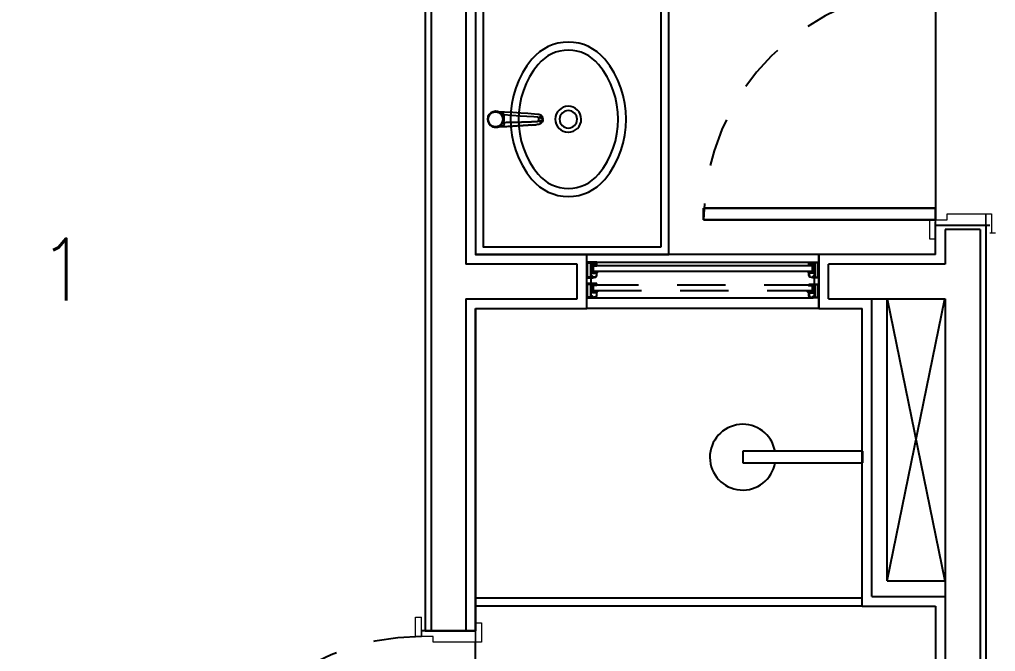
# Model space of a CAD drawing. Header units: millimetres. Extents: x 188.6 to 263.2, y 40.1 to 120.1.
# Drawn here: x 233.793 to 236.318, y 77.072 to 78.708 of the extents above; entities that cross this region are included whole.
import ezdxf

# ---------------------------------------------------------------- set-up
doc = ezdxf.new("R2010")
doc.units = ezdxf.units.MM
doc.linetypes.add('XREF-TIPO$0$HIDDEN', pattern=[0.375, 0.25, -0.125])
doc.linetypes.add('XREF-TIPO$0$HIDDEN2', pattern=[0.1875, 0.125, -0.0625])
doc.layers.add('ARQ', color=8, linetype='Continuous')
doc.layers.add('ARQ-TXT', color=8, linetype='Continuous')
doc.styles.add('60-75', font='romans.shx', dxfattribs={"height": 0.12})

# ---------------------------------------------------------------- blocks, each defined once
blk = doc.blocks.new('XREF-TIPO$0$L59_p')
at = {"color": 252}
blk.add_lwpolyline([(0.1556, 0.0941, 0.358974), (-0.1556, 0.0941, 0.471698), (-0.1556, -0.0941, 0.358974), (0.1556, -0.0941, 0.471698)], format="xyb", close=True, dxfattribs=at)
for points in [[(0.1422, 0.0779, 0.358974), (-0.1422, 0.0779, 0.471698), (-0.1422, -0.0779, 0.358974), (0.1422, -0.0779, 0.471698)], [(0, 0.0225, 1), (0, -0.0225, 1)]]:
    blk.add_lwpolyline(points, format="xyb", close=True)
blk.add_lwpolyline([(0.0335, 0, 336.274616), (0.0335, -0.0004)], format="xyb")
blk = doc.blocks.new('XREF-TIPO$0$1198c35_p')
for p, q in [((-0.0114, 0.0111), (-0.0114, 0.0115)), ((-0.0114, 0.0111), (-0.0114, 0.0111)), ((0.0297, 0.0128), (0.0297, 0.0128)), ((0.0297, 0.0126), (0.0297, 0.0127)), ((0.004, -0.0054), (0.004, -0.0073)), ((0.004, -0.0054), (0.0141, -0.0054)), ((0.0141, -0.0073), (0.004, -0.0073)), ((0.0141, -0.0054), (0.0141, -0.0073)), ((0.0054, -0.0974), (0.0128, -0.0974)), ((0.0226, -0.0968), (0.0226, -0.097)), ((0.0061, -0.1075), (0.0121, -0.1075))]:
    blk.add_line(p, q)
for points in [[(-0.0077, -0.0516, 0), (-0.0078, -0.0508, 0), (-0.0078, -0.0496, 0), (-0.0079, -0.0488, 0), (-0.008, -0.0479, 0), (-0.008, -0.0476, 0), (-0.008, -0.0474, 0), (-0.008, -0.0471, 0), (-0.008, -0.0468, 0), (-0.008, -0.0466, 0), (-0.0081, -0.0463, 0), (-0.0082, -0.0435, 0), (-0.0084, -0.0409, 0), (-0.0086, -0.0384, 0), (-0.0087, -0.0361, 0), (-0.0088, -0.0347, 0), (-0.0089, -0.033, 0), (-0.009, -0.0313, 0), (-0.0091, -0.0297, 0), (-0.0092, -0.0281, 0), (-0.0094, -0.0246, 0), (-0.0096, -0.0211, 0), (-0.0098, -0.0177, 0), (-0.01, -0.0141, 0), (-0.0104, -0.0076, 0), (-0.0108, -0.0012, 0), (-0.0111, 0.005, 0), (-0.0114, 0.0111, 0)], [(-0.0088, -0.0025, 0), (-0.0096, 0.0002, 0), (-0.0102, 0.003, 0), (-0.0109, 0.0065, 0), (-0.0112, 0.0086, 0), (-0.0113, 0.0098, 0), (-0.0114, 0.0105, 0), (-0.0114, 0.0108, 0), (-0.0114, 0.0108, 0), (-0.0114, 0.0109, 0), (-0.0114, 0.011, 0), (-0.0114, 0.011, 0), (-0.0114, 0.0111, 0), (-0.0114, 0.0111, 0), (-0.0114, 0.0111, 0), (-0.0114, 0.0111, 0), (-0.0114, 0.0111, 0), (-0.0114, 0.0111, 0)], [(-0.0086, 0.0036, 0), (-0.0081, 0.0025, 0), (-0.0079, 0.0012, 0), (-0.008, -0.0002, 0), (-0.0084, -0.0016, 0), (-0.0088, -0.0025, 0)], [(-0.0086, 0.0036, 0), (-0.0082, 0.0029, 0), (-0.0075, 0.0019, 0), (-0.0067, 0.001, 0), (-0.0058, 0, 0), (-0.0047, -0.0009, 0), (-0.0035, -0.0019, 0), (-0.0023, -0.0027, 0), (-0.0014, -0.0033, 0), (-0.0005, -0.0037, 0), (0.0005, -0.0042, 0), (0.0014, -0.0046, 0)], [(0.0194, -0.0033, 0), (0.0205, -0.0026, 0), (0.022, -0.0016, 0), (0.0233, -0.0004, 0), (0.0242, 0.0004, 0), (0.0251, 0.0013, 0), (0.0257, 0.0022, 0), (0.0264, 0.0031, 0), (0.027, 0.0042, 0), (0.0277, 0.0053, 0)], [(0.0279, 0.0002, 0), (0.0277, -0.0007, 0), (0.0274, -0.0016, 0), (0.0271, -0.0024, 0), (0.0267, -0.0032, 0), (0.0264, -0.0037, 0), (0.026, -0.0042, 0), (0.0258, -0.0045, 0), (0.0255, -0.0047, 0), (0.0252, -0.005, 0), (0.0248, -0.0052, 0), (0.0244, -0.0054, 0), (0.0242, -0.0055, 0), (0.0239, -0.0056, 0), (0.0236, -0.0057, 0), (0.0232, -0.0058, 0), (0.0227, -0.0059, 0), (0.0221, -0.006, 0), (0.0217, -0.006, 0), (0.0213, -0.0061, 0), (0.0209, -0.0062, 0), (0.0208, -0.0063, 0), (0.0206, -0.0063, 0), (0.0204, -0.0064, 0), (0.0203, -0.0065, 0)], [(0.0297, 0.0125, 0), (0.0285, -0.0088, 0), (0.0273, -0.0301, 0), (0.0259, -0.0514, 0), (0.0247, -0.0689, 0), (0.0234, -0.0865, 0), (0.0227, -0.0952, 0), (0.0226, -0.0962, 0), (0.0226, -0.0966, 0), (0.0226, -0.0968, 0)], [(0.0277, 0.0053, 0), (0.0273, 0.0042, 0), (0.0272, 0.0029, 0), (0.0274, 0.0015, 0), (0.0279, 0.0002, 0)], [(0.0297, 0.0125, 0), (0.0297, 0.0125, 0), (0.0297, 0.0125, 0), (0.0297, 0.0125, 0), (0.0297, 0.0125, 0), (0.0297, 0.0125, 0), (0.0297, 0.0125, 0), (0.0297, 0.0125, 0), (0.0297, 0.0124, 0), (0.0297, 0.0124, 0), (0.0297, 0.0123, 0), (0.0296, 0.0123, 0), (0.0296, 0.0121, 0), (0.0296, 0.0112, 0), (0.0295, 0.0103, 0), (0.0291, 0.0066, 0), (0.0285, 0.0029, 0), (0.0279, 0.0002, 0)], [(0.0011, -0.0071, 0), (0.0011, -0.0071, 0), (0.001, -0.0071, 0), (0.0008, -0.0071, 0), (0.0006, -0.0071, 0), (0.0003, -0.0071, 0), (0, -0.0071, 0), (-0.0008, -0.0073, 0), (-0.0016, -0.0074, 0), (-0.0021, -0.0075, 0), (-0.0027, -0.0075, 0), (-0.003, -0.0076, 0), (-0.0034, -0.0076, 0), (-0.0037, -0.0076, 0), (-0.004, -0.0075, 0), (-0.0042, -0.0075, 0), (-0.0045, -0.0074, 0), (-0.0048, -0.0074, 0), (-0.0051, -0.0073, 0), (-0.0055, -0.0071, 0), (-0.0059, -0.0069, 0), (-0.0061, -0.0067, 0), (-0.0064, -0.0066, 0), (-0.0067, -0.0062, 0), (-0.0071, -0.0059, 0), (-0.0074, -0.0055, 0), (-0.0077, -0.0051, 0), (-0.008, -0.0044, 0), (-0.0084, -0.0037, 0), (-0.0086, -0.0031, 0), (-0.0088, -0.0025, 0)], [(0.0011, -0.0071, 0), (0.0012, -0.0103, 0), (0.0013, -0.0136, 0), (0.0014, -0.0172, 0), (0.0015, -0.021, 0), (0.0016, -0.0245, 0), (0.0017, -0.0281, 0), (0.0017, -0.0293, 0), (0.0017, -0.0303, 0), (0.0017, -0.0312, 0), (0.0017, -0.0322, 0), (0.0018, -0.0332, 0), (0.0019, -0.0389, 0), (0.002, -0.0445, 0), (0.002, -0.0456, 0), (0.002, -0.0467, 0), (0.002, -0.0478, 0), (0.0021, -0.049, 0), (0.0021, -0.0501, 0), (0.0021, -0.0512, 0), (0.0021, -0.0523, 0), (0.0022, -0.0534, 0), (0.0023, -0.0572, 0), (0.0024, -0.0609, 0), (0.0025, -0.0645, 0), (0.0026, -0.0679, 0), (0.0027, -0.0708, 0), (0.0028, -0.0735, 0), (0.0028, -0.0742, 0), (0.0028, -0.0749, 0), (0.0029, -0.0756, 0), (0.0029, -0.0763, 0), (0.0029, -0.077, 0), (0.0029, -0.0777, 0), (0.003, -0.0798, 0), (0.0031, -0.0818, 0), (0.0032, -0.0839, 0), (0.0033, -0.0859, 0), (0.0035, -0.0879, 0), (0.0036, -0.0898, 0), (0.0036, -0.0902, 0), (0.0036, -0.0906, 0), (0.0036, -0.091, 0), (0.0037, -0.0914, 0), (0.0037, -0.0917, 0), (0.0037, -0.0921, 0), (0.0037, -0.0925, 0), (0.0038, -0.0929, 0), (0.0038, -0.0933, 0), (0.0038, -0.0936, 0), (0.0038, -0.0939, 0), (0.0039, -0.0942, 0), (0.0039, -0.0944, 0), (0.0039, -0.0946, 0), (0.0039, -0.0948, 0), (0.004, -0.095, 0), (0.004, -0.0952, 0), (0.0041, -0.0953, 0), (0.0041, -0.0955, 0), (0.0042, -0.0956, 0), (0.0043, -0.096, 0), (0.0045, -0.0963, 0), (0.0047, -0.0966, 0), (0.0049, -0.0969, 0), (0.0051, -0.0971, 0), (0.0054, -0.0974, 0)], [(0.0128, -0.0974, 0), (0.0131, -0.0971, 0), (0.0134, -0.0967, 0), (0.0136, -0.0964, 0), (0.0138, -0.096, 0), (0.014, -0.0957, 0), (0.0141, -0.0954, 0), (0.0143, -0.0948, 0), (0.0144, -0.0943, 0), (0.0144, -0.0937, 0), (0.0144, -0.0931, 0), (0.0151, -0.0844, 0), (0.0164, -0.0669, 0), (0.0176, -0.0494, 0), (0.019, -0.028, 0), (0.0203, -0.0065, 0)], [(0.0203, -0.0065, 0), (0.0188, -0.0069, 0), (0.0173, -0.0071, 0), (0.0157, -0.0072, 0), (0.0141, -0.0073, 0)], [(0.0194, -0.0033, 0), (0.0199, -0.0051, 0), (0.0203, -0.0065, 0)], [(-0.0058, -0.0785, 0), (-0.0059, -0.0776, 0), (-0.0059, -0.0772, 0), (-0.006, -0.0767, 0), (-0.006, -0.0762, 0), (-0.006, -0.0756, 0), (-0.0061, -0.0751, 0), (-0.0061, -0.0748, 0), (-0.0061, -0.0745, 0), (-0.0061, -0.0742, 0), (-0.0063, -0.0726, 0), (-0.0064, -0.0709, 0), (-0.0065, -0.0691, 0), (-0.0066, -0.0672, 0), (-0.0068, -0.0652, 0), (-0.0069, -0.0632, 0), (-0.007, -0.0614, 0), (-0.0072, -0.0597, 0), (-0.0073, -0.0579, 0), (-0.0074, -0.0561, 0), (-0.0074, -0.0556, 0), (-0.0075, -0.0551, 0), (-0.0075, -0.0549, 0), (-0.0075, -0.0548, 0), (-0.0075, -0.0547, 0), (-0.0075, -0.0544, 0), (-0.0076, -0.054, 0), (-0.0076, -0.0534, 0), (-0.0076, -0.0527, 0), (-0.0077, -0.0518, 0), (-0.0077, -0.0516, 0)], [(-0.0039, -0.0992, 0), (-0.004, -0.0989, 0), (-0.0041, -0.0984, 0), (-0.0042, -0.0979, 0), (-0.0043, -0.0976, 0), (-0.0043, -0.0975, 0), (-0.0043, -0.0975, 0), (-0.0043, -0.0975, 0), (-0.0043, -0.0974, 0), (-0.0043, -0.0974, 0), (-0.0043, -0.0974, 0), (-0.0043, -0.0974, 0), (-0.0043, -0.0974, 0), (-0.0043, -0.0974, 0), (-0.0043, -0.0974, 0), (-0.0043, -0.0974, 0), (-0.0045, -0.0962, 0), (-0.0045, -0.0954, 0), (-0.0046, -0.0947, 0), (-0.0046, -0.0939, 0), (-0.0047, -0.0932, 0), (-0.0048, -0.0925, 0), (-0.0048, -0.0918, 0), (-0.0049, -0.0913, 0), (-0.0049, -0.0907, 0), (-0.0049, -0.0902, 0), (-0.005, -0.0897, 0)], [(-0.0002, -0.1049, 0), (-0.001, -0.1041, 0), (-0.0018, -0.1032, 0), (-0.0024, -0.1023, 0), (-0.003, -0.1014, 0), (-0.0033, -0.1007, 0), (-0.0036, -0.1001, 0), (-0.0038, -0.0994, 0), (-0.0039, -0.0992, 0)], [(0.0054, -0.0974, 0), (0.005, -0.0977, 0), (0.0047, -0.0981, 0), (0.0043, -0.0985, 0), (0.0039, -0.099, 0), (0.0035, -0.0994, 0), (0.0032, -0.0998, 0), (0.0028, -0.1003, 0), (0.0024, -0.1007, 0), (0.0021, -0.1011, 0), (0.0017, -0.1015, 0), (0.0014, -0.1019, 0), (0.0011, -0.1023, 0), (0.0009, -0.1027, 0), (0.0006, -0.103, 0), (0.0004, -0.1034, 0), (0.0002, -0.1036, 0), (0.0001, -0.1039, 0), (-0.0001, -0.1041, 0), (-0.0002, -0.1043, 0), (-0.0002, -0.1045, 0), (-0.0003, -0.1046, 0), (-0.0003, -0.1048, 0), (-0.0003, -0.1048, 0), (-0.0002, -0.1049, 0)], [(0.0054, -0.0974, 0), (0.0054, -0.0981, 0), (0.0055, -0.0988, 0), (0.0055, -0.0996, 0), (0.0056, -0.1003, 0), (0.0056, -0.101, 0), (0.0057, -0.1016, 0), (0.0057, -0.1023, 0), (0.0057, -0.103, 0), (0.0058, -0.1036, 0), (0.0058, -0.1042, 0), (0.0059, -0.1046, 0), (0.0059, -0.105, 0), (0.0059, -0.1054, 0), (0.0059, -0.1058, 0), (0.006, -0.1063, 0), (0.006, -0.1066, 0), (0.006, -0.1069, 0), (0.0061, -0.1072, 0), (0.0061, -0.1074, 0), (0.0061, -0.1075, 0)], [(0.0121, -0.1075, 0), (0.0121, -0.1074, 0), (0.0121, -0.1072, 0), (0.0121, -0.107, 0), (0.0121, -0.1068, 0), (0.0122, -0.1065, 0), (0.0122, -0.1061, 0), (0.0122, -0.1057, 0), (0.0123, -0.1052, 0), (0.0123, -0.1047, 0), (0.0123, -0.1042, 0), (0.0124, -0.1036, 0), (0.0124, -0.103, 0), (0.0125, -0.1024, 0), (0.0125, -0.102, 0), (0.0125, -0.1013, 0), (0.0126, -0.1005, 0), (0.0126, -0.0998, 0), (0.0127, -0.0991, 0), (0.0127, -0.0986, 0), (0.0127, -0.098, 0), (0.0128, -0.0974, 0)], [(0.0128, -0.0974, 0), (0.0138, -0.0984, 0), (0.0147, -0.0995, 0), (0.0156, -0.1005, 0), (0.0164, -0.1015, 0), (0.0171, -0.1025, 0), (0.0177, -0.1033, 0), (0.0181, -0.1039, 0), (0.0183, -0.1044, 0), (0.0184, -0.1048, 0), (0.0184, -0.1049, 0)], [(0.0222, -0.0989, 0), (0.0222, -0.0989, 0), (0.0219, -0.0997, 0), (0.0215, -0.1006, 0), (0.0211, -0.1014, 0), (0.0206, -0.1024, 0), (0.0199, -0.1033, 0), (0.0192, -0.1041, 0), (0.0184, -0.1049, 0)], [(0.0226, -0.097, 0), (0.0226, -0.097, 0), (0.0225, -0.0975, 0), (0.0224, -0.0979, 0), (0.0223, -0.0984, 0), (0.0222, -0.0989, 0), (0.0222, -0.0989, 0)], [(0.0061, -0.1075, 0), (0.0047, -0.1075, 0), (0.0033, -0.1071, 0), (0.0021, -0.1066, 0), (0.0015, -0.1063, 0)], [(0.0059, -0.1082, 0), (0.0056, -0.1081, 0), (0.005, -0.1079, 0), (0.0045, -0.1078, 0), (0.004, -0.1076, 0), (0.0036, -0.1074, 0), (0.003, -0.1071, 0), (0.0025, -0.1069, 0), (0.0021, -0.1066, 0)], [(0.0061, -0.1075, 0), (0.0064, -0.1077, 0), (0.0069, -0.1079, 0), (0.0072, -0.1081, 0), (0.0074, -0.1081, 0), (0.0077, -0.1082, 0), (0.0078, -0.1082, 0), (0.0079, -0.1083, 0), (0.008, -0.1083, 0), (0.0081, -0.1083, 0)], [(0.0081, -0.1083, 0), (0.0071, -0.1083, 0), (0.007, -0.1083, 0)], [(0.007, -0.1083, 0), (0.008, -0.1084, 0), (0.0088, -0.1085, 0), (0.0095, -0.1084, 0), (0.0103, -0.1084, 0), (0.011, -0.1084, 0)], [(0.0081, -0.1083, 0), (0.0082, -0.1083, 0), (0.0084, -0.1084, 0), (0.0085, -0.1084, 0), (0.0086, -0.1084, 0), (0.0087, -0.1084, 0), (0.0088, -0.1084, 0), (0.0089, -0.1084, 0), (0.0089, -0.1084, 0), (0.0089, -0.1084, 0), (0.009, -0.1084, 0), (0.009, -0.1084, 0), (0.0091, -0.1084, 0), (0.0091, -0.1084, 0), (0.0092, -0.1084, 0), (0.0092, -0.1084, 0), (0.0093, -0.1084, 0), (0.0094, -0.1084, 0), (0.0095, -0.1084, 0), (0.0096, -0.1084, 0), (0.0098, -0.1083, 0), (0.0101, -0.1083, 0)], [(0.0101, -0.1083, 0), (0.0102, -0.1083, 0), (0.0103, -0.1082, 0), (0.0104, -0.1082, 0), (0.0107, -0.1082, 0), (0.0109, -0.1081, 0), (0.0111, -0.108, 0), (0.0114, -0.1079, 0), (0.0116, -0.1078, 0), (0.0121, -0.1075, 0)], [(0.011, -0.1084, 0), (0.0101, -0.1083, 0)], [(0.0121, -0.1075, 0), (0.0135, -0.1075, 0), (0.0148, -0.1071, 0), (0.0161, -0.1066, 0), (0.0166, -0.1063, 0)], [(0.0184, -0.1049, 0), (0.018, -0.1053, 0), (0.0176, -0.1056, 0), (0.0172, -0.1059, 0), (0.0171, -0.106, 0), (0.017, -0.1061, 0), (0.0169, -0.1061, 0), (0.0168, -0.1062, 0), (0.0167, -0.1062, 0), (0.0167, -0.1062, 0), (0.0166, -0.1063, 0), (0.0166, -0.1063, 0), (0.0166, -0.1063, 0), (0.0166, -0.1063, 0)]]:
    blk.add_polyline3d(points)
blk.add_circle((0.0091, 0.0144), 0.0191)
for centre, radius, start, end in [((0.0091, 0.0144), 0.0207, 0, 211.2083), ((0.0091, 0.0144), 0.0204, 284.4666, 255.5334), ((0.0091, 0.0144), 0.0195, 0, 180), ((0.0091, 0.0144), 0.0195, 180, 0), ((0.0091, 0.0144), 0.0195, 180, 270), ((0.0091, 0.0144), 0.0195, 270, 0), ((0.0091, 0.0144), 0.0207, 334.1045, 0), ((-0.568, 0.0551), 0.5726, 353.7595, 354.015), ((0.0039, 0.0193), 0.0265, 264.0406, 270.134), ((0.009, 0.0145), 0.0205, 248.4737, 255.9324), ((0.0092, 0.0145), 0.0205, 284.0619, 300.0027), ((3.0095, 0.1438), 3.0235, 184.2155, 184.4292), ((0.0089, -0.095), 0.0135, 227.2407, 236.8896), ((0.0083, -0.0975), 0.0109, 257.2283, 263.0963), ((0.0098, -0.0976), 0.0109, 276.4456, 282.3614), ((0.0092, -0.0949), 0.0136, 282.4001, 303.0332)]:
    blk.add_arc(centre, radius, start, end)
blk = doc.blocks.new('XREF-TIPO$0$A$C2D591F4F')
at = {"color": 0}
blk.add_blockref('XREF-TIPO$0$L59_p', (0.2, 0.209), dxfattribs=at)
at = {"color": 0, "rotation": 180}
blk.add_blockref('XREF-TIPO$0$1198c35_p', (0.2091, 0.035), dxfattribs=at)
blk = doc.blocks.new('XREF-TIPO$0$A$C281A5909')
at = {"color": 0}
for p, q in [((0.05, 0.755), (0.08, 0.755)), ((0.05, 0.155), (0.05, 0.755)), ((0.08, 0.755), (0.05, 0.755)), ((0.05, 0.755), (0.05, 0.155)), ((0.08, 0.755), (0.08, 0.155)), ((0.08, 0.155), (0.08, 0.755)), ((0.035, 0.015), (0.035, 0.155)), ((0.08, 0.155), (0.05, 0.155)), ((0.05, 0.155), (0.08, 0.155)), ((0.65, 0.155), (0.08, 0.155)), ((0.665, 0.025), (0.665, 0.155))]:
    blk.add_line(p, q, dxfattribs=at)
at = {"color": 0, "lineweight": 13}
for p, q in [((0, 0.155), (0, 0.17)), ((0, 0.17), (0.05, 0.17)), ((0, 0.155), (0.05, 0.155)), ((0.05, 0.155), (0.035, 0.155)), ((0.05, 0.155), (0.05, 0.125)), ((0.65, 0.155), (0.65, 0.17)), ((0.65, 0.17), (0.7, 0.17)), ((0.665, 0.155), (0.65, 0.155)), ((0.65, 0.125), (0.65, 0.155)), ((0.65, 0.155), (0.7, 0.155)), ((0.7, 0.17), (0.7, 0.155)), ((0.05, 0.125), (0.065, 0.125)), ((0.065, 0.125), (0.065, 0.025)), ((0.635, 0.025), (0.635, 0.125)), ((0.635, 0.125), (0.65, 0.125)), ((0.065, 0.025), (0.015, 0.025)), ((0.015, 0), (0.015, 0.015)), ((0.065, 0.01), (0.015, 0.01)), ((0.035, 0.025), (0.065, 0.025)), ((0.065, 0.025), (0.065, 0.01)), ((0.635, 0.025), (0.665, 0.025)), ((0.635, 0.01), (0.635, 0.025)), ((0.685, 0.025), (0.635, 0.025)), ((0.685, 0.01), (0.635, 0.01)), ((0.685, 0.025), (0.685, 0.01))]:
    blk.add_line(p, q, dxfattribs=at)
at = {"color": 0, "linetype": 'XREF-TIPO$0$HIDDEN2'}
blk.add_arc((0.05, 0.155), 0.6, 0, 90, dxfattribs=at)
blk = doc.blocks.new('XREF-TIPO$0$CHUVEIRO')
at = {"color": 0}
for p, q in [((216.39, 104.5817), (216.39, 104.8912)), ((216.39, 104.8912), (216.42, 104.8912)), ((216.42, 104.8912), (216.42, 104.5817)), ((216.39, 104.5817), (216.42, 104.5817))]:
    blk.add_line(p, q, dxfattribs=at)
at = {"color": 0, "extrusion": (0, 0, -1)}
blk.add_ellipse((216.4058, 104.8916), major_axis=(-0.0851, 0), ratio=1, start_param=4.898771, end_param=10.827741, dxfattribs=at)
blk = doc.blocks.new('XREF-TIPO$0$Z$W@#1289')
h = blk.add_hatch()
h.set_pattern_fill('ANSI31', color=0, scale=0.0003, style=0)
h.paths.add_polyline_path([(-0.0352, 0.0907), (-0.0242, 0.0907), (-0.0242, 0.0824), (-0.0334, 0.0824), (-0.0352, 0.0824)])
h = blk.add_hatch()
h.set_pattern_fill('ANSI31', color=0, scale=0.0003, style=0)
h.paths.add_polyline_path([(0.5352, 0.0824), (0.5352, 0.0907), (0.5242, 0.0907), (0.5242, 0.0824)])
h = blk.add_hatch()
h.set_pattern_fill('ANSI31', color=0, scale=0.0003, style=0)
h.paths.add_polyline_path([(-0.0352, 0.0324), (-0.0352, 0.0357), (-0.0242, 0.0357), (-0.0242, 0.0324), (-0.0255, 0.0324)])
h = blk.add_hatch()
h.set_pattern_fill('ANSI31', color=0, scale=0.0003, style=0)
h.paths.add_polyline_path([(0.5242, 0.0305), (0.5242, 0.0338), (0.5352, 0.0338), (0.5352, 0.0305), (0.5338, 0.0305)])
at = {"color": 0}
for p, q in [((-0.05, 0), (-0.05, 0.0919)), ((-0.0242, 0.0919), (0.5242, 0.0919)), ((-0.0392, 0.0369), (-0.0392, 0.0519)), ((0.5392, 0.035), (0.5392, 0.0519)), ((0.55, 0.035), (0.55, 0.0519)), ((-0.0392, 0), (-0.0392, 0.0353)), ((-0.0392, 0), (0.5356, 0))]:
    blk.add_line(p, q, dxfattribs=at)
for points in [[(-0.0242, 0.0919), (-0.05, 0.0919), (-0.05, 0.0519), (-0.0356, 0.0519, 0.446841), (-0.0352, 0.0523), (-0.0352, 0.0526, 0.480957), (-0.0357, 0.0531), (-0.0362, 0.0531), (-0.0362, 0.0547, 0.329606), (-0.0365, 0.0551), (-0.0367, 0.0552), (-0.0371, 0.0552), (-0.0373, 0.0549), (-0.0373, 0.0535, -0.409991), (-0.0377, 0.0531), (-0.0388, 0.0531, -0.414214), (-0.0392, 0.0535), (-0.0392, 0.0903, -0.414214), (-0.0388, 0.0907), (-0.0377, 0.0907, -0.414214), (-0.0373, 0.0903), (-0.0373, 0.0833, 0.414214), (-0.0369, 0.0829), (-0.0366, 0.0829, 0.414214), (-0.0362, 0.0833), (-0.0362, 0.0903, -0.414214), (-0.0358, 0.0907), (-0.0242, 0.0907), (-0.0242, 0.0919)], [(0.5242, 0.0919), (0.55, 0.0919), (0.55, 0.0519), (0.5356, 0.0519, -0.446841), (0.5352, 0.0523), (0.5352, 0.0526, -0.480957), (0.5357, 0.0531), (0.5362, 0.0531), (0.5362, 0.0547, -0.329606), (0.5365, 0.0551), (0.5367, 0.0552), (0.5371, 0.0552), (0.5373, 0.0549), (0.5373, 0.0535, 0.409991), (0.5377, 0.0531), (0.5388, 0.0531, 0.414214), (0.5392, 0.0535), (0.5392, 0.0903, 0.414214), (0.5388, 0.0907), (0.5377, 0.0907, 0.414214), (0.5373, 0.0903), (0.5373, 0.0833, -0.414214), (0.5369, 0.0829), (0.5366, 0.0829, -0.414214), (0.5362, 0.0833), (0.5362, 0.0903, 0.414214), (0.5358, 0.0907), (0.5242, 0.0907), (0.5242, 0.0919)], [(-0.0242, 0.0369), (-0.05, 0.0369), (-0.05, 0), (-0.0356, 0, 0.446841), (-0.0352, 0.0004), (-0.0352, 0.0007, 0.480957), (-0.0357, 0.0012), (-0.0362, 0.0012), (-0.0362, 0.0028, 0.329606), (-0.0365, 0.0032), (-0.0367, 0.0033), (-0.0371, 0.0033), (-0.0373, 0.003), (-0.0373, 0.0016, -0.409991), (-0.0377, 0.0012), (-0.0388, 0.0012, -0.414214), (-0.0392, 0.0016), (-0.0392, 0.0353, -0.414214), (-0.0388, 0.0357), (-0.0377, 0.0357, -0.414214), (-0.0373, 0.0353), (-0.0373, 0.0333, 0.414214), (-0.0369, 0.0329), (-0.0366, 0.0329, 0.414214), (-0.0362, 0.0333), (-0.0362, 0.0353, -0.414214), (-0.0358, 0.0357), (-0.0242, 0.0357), (-0.0242, 0.0369)], [(0.5242, 0.035), (0.55, 0.035), (0.55, 0), (0.5356, 0, -0.446841), (0.5352, 0.0004), (0.5352, 0.0007, -0.480957), (0.5357, 0.0012), (0.5362, 0.0012), (0.5362, 0.0028, -0.329606), (0.5365, 0.0032), (0.5367, 0.0033), (0.5371, 0.0033), (0.5373, 0.003), (0.5373, 0.0016, 0.409991), (0.5377, 0.0012), (0.5388, 0.0012, 0.414214), (0.5392, 0.0016), (0.5392, 0.0334, 0.414214), (0.5388, 0.0338), (0.5377, 0.0338, 0.414214), (0.5373, 0.0334), (0.5373, 0.0314, -0.414214), (0.5369, 0.031), (0.5366, 0.031, -0.414214), (0.5362, 0.0314), (0.5362, 0.0334, 0.414214), (0.5358, 0.0338), (0.5242, 0.0338), (0.5242, 0.035)]]:
    blk.add_lwpolyline(points, format="xyb", dxfattribs=at)
for points in [[(-0.0489, 0.0907), (-0.0403, 0.0907), (-0.0403, 0.0532), (-0.0489, 0.0532), (-0.0489, 0.0907)], [(-0.0486, 0.0904), (-0.0406, 0.0904), (-0.0406, 0.0535), (-0.0486, 0.0535)], [(-0.0242, 0.0907), (-0.0352, 0.0907), (-0.0352, 0.0824), (-0.0242, 0.0824)], [(-0.0334, 0.0684), (0.5338, 0.0684), (0.5338, 0.0824), (-0.0334, 0.0824)], [(0.5242, 0.0907), (0.5352, 0.0907), (0.5352, 0.0824), (0.5242, 0.0824)], [(0.5489, 0.0907), (0.5403, 0.0907), (0.5403, 0.0532), (0.5489, 0.0532), (0.5489, 0.0907)], [(0.5486, 0.0904), (0.5406, 0.0904), (0.5406, 0.0535), (0.5486, 0.0535)], [(-0.0489, 0.0357), (-0.0403, 0.0357), (-0.0403, 0.0013), (-0.0489, 0.0013), (-0.0489, 0.0357)], [(-0.0486, 0.0354), (-0.0406, 0.0354), (-0.0406, 0.0016), (-0.0486, 0.0016)], [(-0.0242, 0.0357), (-0.0352, 0.0357), (-0.0352, 0.0324), (-0.0242, 0.0324)], [(0.5242, 0.0338), (0.5352, 0.0338), (0.5352, 0.0305), (0.5242, 0.0305)], [(0.5489, 0.0338), (0.5403, 0.0338), (0.5403, 0.0013), (0.5489, 0.0013), (0.5489, 0.0338)], [(0.5486, 0.0335), (0.5406, 0.0335), (0.5406, 0.0016), (0.5486, 0.0016)]]:
    blk.add_lwpolyline(points, close=True, dxfattribs=at)
for points in [[(-0.0242, 0.0581), (-0.0242, 0.0654), (-0.0243, 0.0656), (-0.0246, 0.0658), (-0.0248, 0.0658), (-0.0251, 0.0656), (-0.0252, 0.0654), (-0.0252, 0.0648), (-0.0352, 0.0648), (-0.0359, 0.065), (-0.0362, 0.0658), (-0.0362, 0.0818), (-0.0365, 0.0825), (-0.0376, 0.0829), (-0.0378, 0.0834), (-0.0375, 0.0835), (-0.0374, 0.0838), (-0.0376, 0.0892), (-0.038, 0.0894), (-0.0383, 0.0894), (-0.0387, 0.0892), (-0.0388, 0.0839), (-0.0388, 0.0834), (-0.0383, 0.0822), (-0.0372, 0.0818), (-0.0372, 0.0658), (-0.0366, 0.0643), (-0.0352, 0.0638), (-0.0256, 0.0638), (-0.0253, 0.0636), (-0.0252, 0.0634), (-0.0252, 0.0581), (-0.0259, 0.0558), (-0.0276, 0.0544), (-0.0307, 0.0534), (-0.0338, 0.0529), (-0.0341, 0.053), (-0.0342, 0.0533), (-0.0342, 0.0539), (-0.0345, 0.0548), (-0.0352, 0.0556), (-0.0361, 0.0561), (-0.0364, 0.0562), (-0.0366, 0.0563), (-0.0384, 0.0563), (-0.0387, 0.0561), (-0.0388, 0.0557), (-0.0386, 0.0554), (-0.0378, 0.055), (-0.0376, 0.055), (-0.0374, 0.055), (-0.037, 0.0553), (-0.0366, 0.0553), (-0.0358, 0.0548), (-0.0356, 0.0545), (-0.0356, 0.0542), (-0.0362, 0.0539), (-0.0362, 0.0536), (-0.0361, 0.0534), (-0.0358, 0.0533), (-0.0352, 0.0533), (-0.0352, 0.0523), (-0.0351, 0.052), (-0.0348, 0.0519), (-0.0309, 0.0523), (-0.0272, 0.0535), (-0.025, 0.0553), (-0.0242, 0.0581)], [(0.5242, 0.0581), (0.5242, 0.0654), (0.5243, 0.0656), (0.5246, 0.0658), (0.5248, 0.0658), (0.5251, 0.0656), (0.5252, 0.0654), (0.5252, 0.0648), (0.5352, 0.0648), (0.5359, 0.065), (0.5362, 0.0658), (0.5362, 0.0818), (0.5365, 0.0825), (0.5376, 0.0829), (0.5378, 0.0834), (0.5375, 0.0835), (0.5374, 0.0838), (0.5376, 0.0892), (0.538, 0.0894), (0.5383, 0.0894), (0.5387, 0.0892), (0.5388, 0.0839), (0.5388, 0.0834), (0.5383, 0.0822), (0.5372, 0.0818), (0.5372, 0.0658), (0.5366, 0.0643), (0.5352, 0.0638), (0.5256, 0.0638), (0.5253, 0.0636), (0.5252, 0.0634), (0.5252, 0.0581), (0.5259, 0.0558), (0.5276, 0.0544), (0.5307, 0.0534), (0.5338, 0.0529), (0.5341, 0.053), (0.5342, 0.0533), (0.5342, 0.0539), (0.5345, 0.0548), (0.5352, 0.0556), (0.5361, 0.0561), (0.5364, 0.0562), (0.5366, 0.0563), (0.5384, 0.0563), (0.5387, 0.0561), (0.5388, 0.0557), (0.5386, 0.0554), (0.5378, 0.055), (0.5376, 0.055), (0.5374, 0.055), (0.537, 0.0553), (0.5366, 0.0553), (0.5358, 0.0548), (0.5356, 0.0545), (0.5356, 0.0542), (0.5362, 0.0539), (0.5362, 0.0536), (0.5361, 0.0534), (0.5358, 0.0533), (0.5352, 0.0533), (0.5352, 0.0523), (0.5351, 0.052), (0.5348, 0.0519), (0.5309, 0.0523), (0.5272, 0.0535), (0.525, 0.0553), (0.5242, 0.0581)], [(-0.0316, 0.0673), (-0.031, 0.0675), (-0.0303, 0.0676), (-0.0301, 0.0677), (-0.03, 0.068), (-0.0302, 0.0683), (-0.0311, 0.0683), (-0.0321, 0.068), (-0.033, 0.0674), (-0.0331, 0.0672), (-0.0331, 0.067), (-0.0328, 0.0664), (-0.0321, 0.0662), (-0.0291, 0.0662), (-0.0289, 0.0661), (-0.0289, 0.066), (-0.0289, 0.0659), (-0.0288, 0.0658), (-0.0287, 0.0657), (-0.0259, 0.0657), (-0.0257, 0.0658), (-0.0257, 0.0659), (-0.0257, 0.066), (-0.0256, 0.0661), (-0.0255, 0.0662), (-0.0244, 0.0662), (-0.0242, 0.0662), (-0.0242, 0.066), (-0.0242, 0.0646), (-0.0241, 0.0643), (-0.0238, 0.0642), (-0.0236, 0.0643), (-0.0234, 0.0645), (-0.0229, 0.0664), (-0.0223, 0.0672), (-0.0211, 0.0676), (-0.021, 0.0678), (-0.021, 0.0682), (-0.0212, 0.0683), (-0.0224, 0.0683), (-0.0231, 0.0681), (-0.0237, 0.0674), (-0.0237, 0.0674), (-0.0239, 0.0673), (-0.0252, 0.0673), (-0.0245, 0.0675), (-0.0239, 0.0676), (-0.0236, 0.0677), (-0.0235, 0.068), (-0.0235, 0.0682), (-0.0236, 0.0683), (-0.0247, 0.0683), (-0.0257, 0.0679), (-0.0265, 0.0674), (-0.0266, 0.0673), (-0.0268, 0.0673), (-0.0286, 0.0673), (-0.0279, 0.0675), (-0.0272, 0.0676), (-0.0269, 0.0677), (-0.0268, 0.068), (-0.0269, 0.0683), (-0.0281, 0.0683), (-0.0291, 0.068), (-0.0299, 0.0674), (-0.03, 0.0673), (-0.0302, 0.0673), (-0.0316, 0.0673)], [(0.5316, 0.0673), (0.531, 0.0675), (0.5303, 0.0676), (0.5301, 0.0677), (0.53, 0.068), (0.5302, 0.0683), (0.5311, 0.0683), (0.5321, 0.068), (0.533, 0.0674), (0.5331, 0.0672), (0.5331, 0.067), (0.5328, 0.0664), (0.5321, 0.0662), (0.5291, 0.0662), (0.5289, 0.0661), (0.5289, 0.066), (0.5289, 0.0659), (0.5288, 0.0658), (0.5287, 0.0657), (0.5259, 0.0657), (0.5257, 0.0658), (0.5257, 0.0659), (0.5257, 0.066), (0.5256, 0.0661), (0.5255, 0.0662), (0.5244, 0.0662), (0.5242, 0.0662), (0.5242, 0.066), (0.5242, 0.0646), (0.5241, 0.0643), (0.5238, 0.0642), (0.5236, 0.0643), (0.5234, 0.0645), (0.5229, 0.0664), (0.5223, 0.0672), (0.5211, 0.0676), (0.521, 0.0678), (0.521, 0.0682), (0.5212, 0.0683), (0.5224, 0.0683), (0.5231, 0.0681), (0.5237, 0.0674), (0.5237, 0.0674), (0.5239, 0.0673), (0.5252, 0.0673), (0.5245, 0.0675), (0.5239, 0.0676), (0.5236, 0.0677), (0.5235, 0.068), (0.5235, 0.0682), (0.5236, 0.0683), (0.5247, 0.0683), (0.5257, 0.0679), (0.5265, 0.0674), (0.5266, 0.0673), (0.5268, 0.0673), (0.5286, 0.0673), (0.5279, 0.0675), (0.5272, 0.0676), (0.5269, 0.0677), (0.5268, 0.068), (0.5269, 0.0683), (0.5281, 0.0683), (0.5291, 0.068), (0.5299, 0.0674), (0.53, 0.0673), (0.5302, 0.0673), (0.5316, 0.0673)], [(-0.0242, 0.0062), (-0.0242, 0.0154), (-0.0243, 0.0156), (-0.0246, 0.0158), (-0.0248, 0.0158), (-0.0251, 0.0156), (-0.0252, 0.0154), (-0.0252, 0.0148), (-0.0352, 0.0148), (-0.0359, 0.015), (-0.0362, 0.0158), (-0.0362, 0.0318), (-0.0365, 0.0325), (-0.0376, 0.0329), (-0.0378, 0.0334), (-0.0375, 0.0335), (-0.0374, 0.0338), (-0.0376, 0.0342), (-0.038, 0.0344), (-0.0383, 0.0344), (-0.0387, 0.0342), (-0.0388, 0.0339), (-0.0388, 0.0334), (-0.0383, 0.0322), (-0.0372, 0.0318), (-0.0372, 0.0158), (-0.0366, 0.0143), (-0.0352, 0.0138), (-0.0256, 0.0138), (-0.0253, 0.0136), (-0.0252, 0.0134), (-0.0252, 0.0062), (-0.0259, 0.0039), (-0.0276, 0.0025), (-0.0307, 0.0015), (-0.0338, 0.001), (-0.034, 0.0011), (-0.0342, 0.0014), (-0.0342, 0.002), (-0.0345, 0.0029), (-0.0352, 0.0037), (-0.0361, 0.0042), (-0.0364, 0.0043), (-0.0366, 0.0044), (-0.0384, 0.0044), (-0.0387, 0.0042), (-0.0388, 0.0038), (-0.0386, 0.0035), (-0.0378, 0.0031), (-0.0376, 0.0031), (-0.0374, 0.0031), (-0.037, 0.0034), (-0.0366, 0.0034), (-0.0358, 0.0029), (-0.0356, 0.0026), (-0.0356, 0.0023), (-0.0362, 0.002), (-0.0362, 0.0017), (-0.0361, 0.0015), (-0.0358, 0.0013), (-0.0352, 0.0013), (-0.0352, 0.0004), (-0.0351, 0.0001), (-0.0348, 0), (-0.0309, 0.0004), (-0.0272, 0.0016), (-0.025, 0.0034), (-0.0242, 0.0062)], [(0.5242, 0.0062), (0.5242, 0.0135), (0.5243, 0.0137), (0.5246, 0.0139), (0.5248, 0.0139), (0.5251, 0.0137), (0.5252, 0.0135), (0.5252, 0.0129), (0.5352, 0.0129), (0.5359, 0.0131), (0.5362, 0.0139), (0.5362, 0.0299), (0.5365, 0.0306), (0.5376, 0.031), (0.5378, 0.0315), (0.5375, 0.0316), (0.5374, 0.0319), (0.5376, 0.0323), (0.538, 0.0325), (0.5383, 0.0325), (0.5387, 0.0323), (0.5388, 0.032), (0.5388, 0.0315), (0.5383, 0.0303), (0.5372, 0.0299), (0.5372, 0.0139), (0.5366, 0.0124), (0.5352, 0.0119), (0.5256, 0.0119), (0.5253, 0.0117), (0.5252, 0.0115), (0.5252, 0.0062), (0.5259, 0.0039), (0.5276, 0.0025), (0.5307, 0.0015), (0.5338, 0.001), (0.5341, 0.0011), (0.5342, 0.0014), (0.5342, 0.002), (0.5345, 0.0029), (0.5352, 0.0037), (0.5361, 0.0042), (0.5364, 0.0043), (0.5366, 0.0044), (0.5384, 0.0044), (0.5387, 0.0042), (0.5388, 0.0038), (0.5386, 0.0035), (0.5378, 0.0031), (0.5376, 0.0031), (0.5374, 0.0031), (0.537, 0.0034), (0.5366, 0.0034), (0.5358, 0.0029), (0.5356, 0.0026), (0.5356, 0.0023), (0.5362, 0.002), (0.5362, 0.0017), (0.5361, 0.0015), (0.5358, 0.0013), (0.5352, 0.0013), (0.5352, 0.0004), (0.5351, 0.0001), (0.5348, 0), (0.5309, 0.0004), (0.5272, 0.0016), (0.525, 0.0034), (0.5242, 0.0062)], [(-0.0316, 0.0173), (-0.031, 0.0175), (-0.0303, 0.0176), (-0.0301, 0.0177), (-0.03, 0.018), (-0.0302, 0.0183), (-0.0311, 0.0183), (-0.0321, 0.018), (-0.033, 0.0174), (-0.0331, 0.0172), (-0.0331, 0.017), (-0.0328, 0.0164), (-0.0321, 0.0162), (-0.029, 0.0162), (-0.0289, 0.0161), (-0.0288, 0.016), (-0.0288, 0.0159), (-0.0288, 0.0158), (-0.0286, 0.0157), (-0.0258, 0.0157), (-0.0257, 0.0158), (-0.0256, 0.0159), (-0.0256, 0.016), (-0.0256, 0.0161), (-0.0254, 0.0162), (-0.0244, 0.0162), (-0.0242, 0.0162), (-0.0242, 0.016), (-0.0242, 0.0146), (-0.0241, 0.0143), (-0.0238, 0.0142), (-0.0236, 0.0143), (-0.0234, 0.0145), (-0.0229, 0.0164), (-0.0223, 0.0172), (-0.0211, 0.0176), (-0.021, 0.0178), (-0.021, 0.0182), (-0.0212, 0.0183), (-0.0224, 0.0183), (-0.0231, 0.0181), (-0.0237, 0.0174), (-0.0237, 0.0174), (-0.0239, 0.0173), (-0.0252, 0.0173), (-0.0245, 0.0175), (-0.0239, 0.0176), (-0.0236, 0.0177), (-0.0235, 0.018), (-0.0235, 0.0182), (-0.0236, 0.0183), (-0.0247, 0.0183), (-0.0257, 0.0179), (-0.0265, 0.0174), (-0.0266, 0.0173), (-0.0268, 0.0173), (-0.0286, 0.0173), (-0.0279, 0.0175), (-0.0272, 0.0176), (-0.0269, 0.0177), (-0.0268, 0.018), (-0.0269, 0.0183), (-0.0281, 0.0183), (-0.0291, 0.018), (-0.0299, 0.0174), (-0.03, 0.0173), (-0.0302, 0.0173), (-0.0316, 0.0173)], [(0.5316, 0.0154), (0.531, 0.0156), (0.5303, 0.0157), (0.5301, 0.0158), (0.53, 0.0161), (0.5302, 0.0164), (0.5311, 0.0164), (0.5321, 0.0161), (0.533, 0.0155), (0.5331, 0.0153), (0.5331, 0.0151), (0.5328, 0.0145), (0.5321, 0.0143), (0.529, 0.0143), (0.5289, 0.0142), (0.5288, 0.0141), (0.5288, 0.014), (0.5288, 0.0139), (0.5286, 0.0138), (0.5258, 0.0138), (0.5257, 0.0139), (0.5256, 0.014), (0.5256, 0.0141), (0.5256, 0.0142), (0.5254, 0.0143), (0.5244, 0.0143), (0.5242, 0.0142), (0.5242, 0.0141), (0.5242, 0.0127), (0.5241, 0.0124), (0.5238, 0.0123), (0.5236, 0.0124), (0.5234, 0.0126), (0.5229, 0.0145), (0.5223, 0.0153), (0.5211, 0.0157), (0.521, 0.0159), (0.521, 0.0162), (0.5212, 0.0164), (0.5224, 0.0164), (0.5231, 0.0161), (0.5237, 0.0155), (0.5237, 0.0155), (0.5239, 0.0154), (0.5252, 0.0154), (0.5245, 0.0156), (0.5239, 0.0157), (0.5236, 0.0158), (0.5235, 0.0161), (0.5235, 0.0163), (0.5236, 0.0164), (0.5247, 0.0164), (0.5257, 0.016), (0.5265, 0.0155), (0.5266, 0.0154), (0.5268, 0.0154), (0.5286, 0.0154), (0.5279, 0.0156), (0.5272, 0.0157), (0.5269, 0.0158), (0.5268, 0.0161), (0.5269, 0.0164), (0.5281, 0.0164), (0.5291, 0.0161), (0.5299, 0.0155), (0.53, 0.0154), (0.5302, 0.0154), (0.5316, 0.0154)]]:
    blk.add_lwpolyline(points, dxfattribs=at)
at = {"color": 0, "linetype": 'XREF-TIPO$0$HIDDEN', "ltscale": 0.5}
blk.add_lwpolyline([(-0.0334, 0.0184), (0.5338, 0.0184), (0.5338, 0.0324), (-0.0334, 0.0324)], close=True, dxfattribs=at)

msp = doc.modelspace()

# ---------------------------------------------------------------- linework, layer by layer
at = {"layer": 'ARQ'}
for p, q in [((234.9732, 79.5696), (234.9732, 78.0996)), ((234.9732, 79.5696), (234.9732, 78.0996)), ((234.9482, 79.5446), (234.9482, 78.0746)), ((234.9482, 79.5446), (234.9482, 78.0746)), ((234.8582, 79.4546), (234.8582, 77.1257)), ((234.8582, 79.4546), (234.8582, 77.1257)), ((234.8432, 79.4396), (234.8432, 77.1257)), ((234.8432, 79.4396), (234.8432, 77.1257)), ((236.1632, 78.0996), (236.1632, 78.1846)), ((236.1632, 78.0996), (236.1632, 78.1846)), ((236.2932, 78.1746), (236.2932, 75.7996)), ((236.2932, 78.1746), (236.2932, 75.7996)), ((236.1882, 78.1646), (236.1882, 78.0746)), ((236.2782, 78.1646), (236.1882, 78.1646)), ((236.1882, 78.1646), (236.1882, 78.0746)), ((236.2782, 78.1646), (236.1882, 78.1646)), ((236.2782, 78.1646), (236.2782, 75.7846)), ((236.2782, 78.1646), (236.2782, 75.7846)), ((235.2612, 78.0996), (234.9732, 78.0996)), ((234.9732, 78.0996), (235.2612, 78.0996)), ((235.2612, 78.0996), (234.9732, 78.0996)), ((234.9732, 78.0996), (235.2612, 78.0996)), ((235.2612, 77.9596), (235.2612, 78.0996)), ((235.8612, 78.0996), (235.2612, 78.0996)), ((235.2612, 77.9596), (235.2612, 78.0996)), ((235.8612, 78.0996), (235.2612, 78.0996)), ((236.1632, 78.0996), (235.8612, 78.0996)), ((235.8612, 78.0996), (235.8612, 77.9596)), ((235.8612, 77.9596), (235.8612, 78.0996)), ((236.1632, 78.0996), (235.8612, 78.0996)), ((235.8612, 78.0996), (235.8612, 77.9596)), ((235.8612, 77.9596), (235.8612, 78.0996)), ((235.2362, 78.0746), (234.9482, 78.0746)), ((235.2362, 78.0746), (234.9482, 78.0746)), ((235.2362, 77.9846), (235.2362, 78.0746)), ((235.2362, 77.9846), (235.2362, 78.0746)), ((235.8612, 77.9596), (235.8612, 78.0896)), ((235.8612, 77.9596), (235.8612, 78.0896)), ((236.1882, 78.0746), (235.8862, 78.0746)), ((235.8862, 77.9846), (235.8862, 78.0746)), ((236.1882, 78.0746), (235.8862, 78.0746)), ((235.8862, 77.9846), (235.8862, 78.0746)), ((234.9482, 77.9846), (235.2362, 77.9846)), ((234.9482, 77.9846), (234.9482, 77.1257)), ((234.9482, 77.9846), (235.2362, 77.9846)), ((234.9482, 77.9846), (234.9482, 77.1257)), ((235.8862, 77.9846), (236.1882, 77.9846)), ((235.8862, 77.9846), (236.1882, 77.9846)), ((235.9982, 77.2146), (235.9982, 77.9846)), ((235.9982, 77.2146), (235.9982, 77.9846)), ((236.0382, 77.9846), (236.1874, 77.2546)), ((236.0382, 77.2546), (236.1871, 77.9846)), ((236.0382, 77.2546), (236.0382, 77.9846)), ((236.0382, 77.9846), (236.1874, 77.2546)), ((236.0382, 77.2546), (236.1871, 77.9846)), ((236.0382, 77.2546), (236.0382, 77.9846)), ((236.1882, 77.9846), (236.1882, 75.7846)), ((236.1882, 77.9846), (236.1882, 75.7846)), ((234.9732, 77.1257), (234.9732, 77.9596)), ((234.9732, 77.9596), (235.2612, 77.9596)), ((234.9732, 77.9596), (234.9732, 77.1257)), ((234.9732, 77.1257), (234.9732, 77.9596)), ((234.9732, 77.9596), (235.2612, 77.9596)), ((234.9732, 77.9596), (234.9732, 77.1257)), ((235.8612, 77.9596), (235.2612, 77.9596)), ((235.8612, 77.9596), (235.2612, 77.9596)), ((235.8612, 77.9596), (235.9732, 77.9596)), ((235.8612, 77.9596), (235.9732, 77.9596)), ((235.9732, 77.1896), (235.9732, 77.9596)), ((235.9732, 77.1896), (235.9732, 77.9596)), ((236.0382, 77.2546), (236.1882, 77.2546)), ((236.0382, 77.2546), (236.1882, 77.2546)), ((235.9732, 77.2096), (234.9732, 77.2096)), ((235.9732, 77.2096), (234.9732, 77.2096)), ((235.9982, 77.2146), (236.1882, 77.2146)), ((235.9982, 77.2146), (236.1882, 77.2146)), ((235.9732, 77.1896), (234.9732, 77.1896)), ((235.9732, 77.1896), (234.9732, 77.1896)), ((235.9732, 77.1896), (236.1632, 77.1896)), ((235.9732, 77.1896), (236.1632, 77.1896)), ((236.1632, 77.1896), (236.1632, 75.8096)), ((236.1632, 77.1896), (236.1632, 75.8096)), ((234.9732, 77.1257), (234.8332, 77.1257)), ((234.9732, 77.1257), (234.8332, 77.1257)), ((234.8432, 77.1257), (234.9732, 77.1257)), ((234.8432, 77.1257), (234.9732, 77.1257)), ((234.9732, 76.5257), (234.9732, 77.0957)), ((234.9732, 76.5257), (234.9732, 77.0957))]:
    msp.add_line(p, q, dxfattribs=at)
at = {"layer": 'ARQ', "lineweight": 13}
for p, q in [((234.8182, 77.1107), (234.8182, 77.1607)), ((234.8182, 77.1607), (234.8332, 77.1607)), ((234.8182, 77.1107), (234.8182, 77.1607)), ((234.8182, 77.1607), (234.8332, 77.1607)), ((234.8332, 77.1107), (234.8332, 77.1607)), ((234.8332, 77.1107), (234.8332, 77.1607)), ((234.9732, 77.1457), (234.9882, 77.1457)), ((234.9732, 77.1457), (234.9732, 77.0957)), ((234.9732, 77.1457), (234.9882, 77.1457)), ((234.9732, 77.1457), (234.9732, 77.0957)), ((234.9882, 77.1457), (234.9882, 77.0957)), ((234.9882, 77.1457), (234.9882, 77.0957)), ((234.8332, 77.1107), (234.8182, 77.1107)), ((234.8332, 77.1107), (234.8182, 77.1107)), ((234.8332, 77.1257), (234.8332, 77.1107)), ((234.8332, 77.1257), (234.8332, 77.1107)), ((234.8632, 77.1107), (234.8332, 77.1107)), ((234.8632, 77.1107), (234.8332, 77.1107)), ((234.8632, 77.0957), (234.8632, 77.1107)), ((234.8632, 77.0957), (234.8632, 77.1107)), ((234.9732, 77.0957), (234.9732, 77.1257)), ((234.9732, 77.0957), (234.9732, 77.1257)), ((234.9732, 77.0957), (234.8632, 77.0957)), ((234.9732, 77.0957), (234.8632, 77.0957)), ((234.9882, 77.0957), (234.9732, 77.0957)), ((234.9882, 77.0957), (234.9732, 77.0957))]:
    msp.add_line(p, q, dxfattribs=at)
at = {"layer": 'ARQ'}
msp.add_lwpolyline([(235.4732, 78.0996), (235.4732, 79.2146), (235.2732, 79.3646), (235.2732, 79.5396), (234.9732, 79.5396), (234.9732, 78.0996), (235.4732, 78.0996)], dxfattribs=at)
msp.add_lwpolyline([(235.4732, 78.0996), (235.4732, 79.2146), (235.2732, 79.3646), (235.2732, 79.5396), (234.9732, 79.5396), (234.9732, 78.0996), (235.4732, 78.0996)], dxfattribs=at)
msp.add_lwpolyline([(235.4532, 78.1196), (235.4532, 79.2063), (235.2532, 79.3563), (235.2532, 79.5196), (234.9932, 79.5196), (234.9932, 78.1196)], close=True, dxfattribs=at)
msp.add_lwpolyline([(235.4532, 78.1196), (235.4532, 79.2063), (235.2532, 79.3563), (235.2532, 79.5196), (234.9932, 79.5196), (234.9932, 78.1196)], close=True, dxfattribs=at)
at = {"layer": 'ARQ', "linetype": 'XREF-TIPO$0$HIDDEN2'}
msp.add_arc((234.8332, 76.5107), 0.6, 90, 180, dxfattribs=at)
msp.add_arc((234.8332, 76.5107), 0.6, 90, 180, dxfattribs=at)

# ---------------------------------------------------------------- block references
at = {"layer": 'ARQ'}
for name, p, rotation in [('XREF-TIPO$0$A$C281A5909', (236.3182, 78.1396), 90), ('XREF-TIPO$0$A$C281A5909', (236.3182, 78.1396), 90), ('XREF-TIPO$0$A$C2D591F4F', (235.0042, 78.6496), 270.0000045490019), ('XREF-TIPO$0$A$C2D591F4F', (235.0042, 78.6496), 270.0000045490019)]:
    msp.add_blockref(name, p, dxfattribs=dict(at, rotation=rotation))
msp.add_blockref('XREF-TIPO$0$Z$W@#1289', (235.3112, 77.9877), dxfattribs=at)
msp.add_blockref('XREF-TIPO$0$Z$W@#1289', (235.3112, 77.9877), dxfattribs=at)
at = {"layer": 'ARQ', "xscale": -1, "rotation": 90}
msp.add_blockref('XREF-TIPO$0$CHUVEIRO', (340.5559, 293.9807), dxfattribs=at)
msp.add_blockref('XREF-TIPO$0$CHUVEIRO', (340.5559, 293.9807), dxfattribs=at)

# ---------------------------------------------------------------- texts
at = {"layer": 'ARQ-TXT', "style": '60-75'}
msp.add_text('SUÍTE 1', height=0.16, dxfattribs=at).set_placement((233.1464, 77.9809))

doc.saveas('drawing.dxf')
